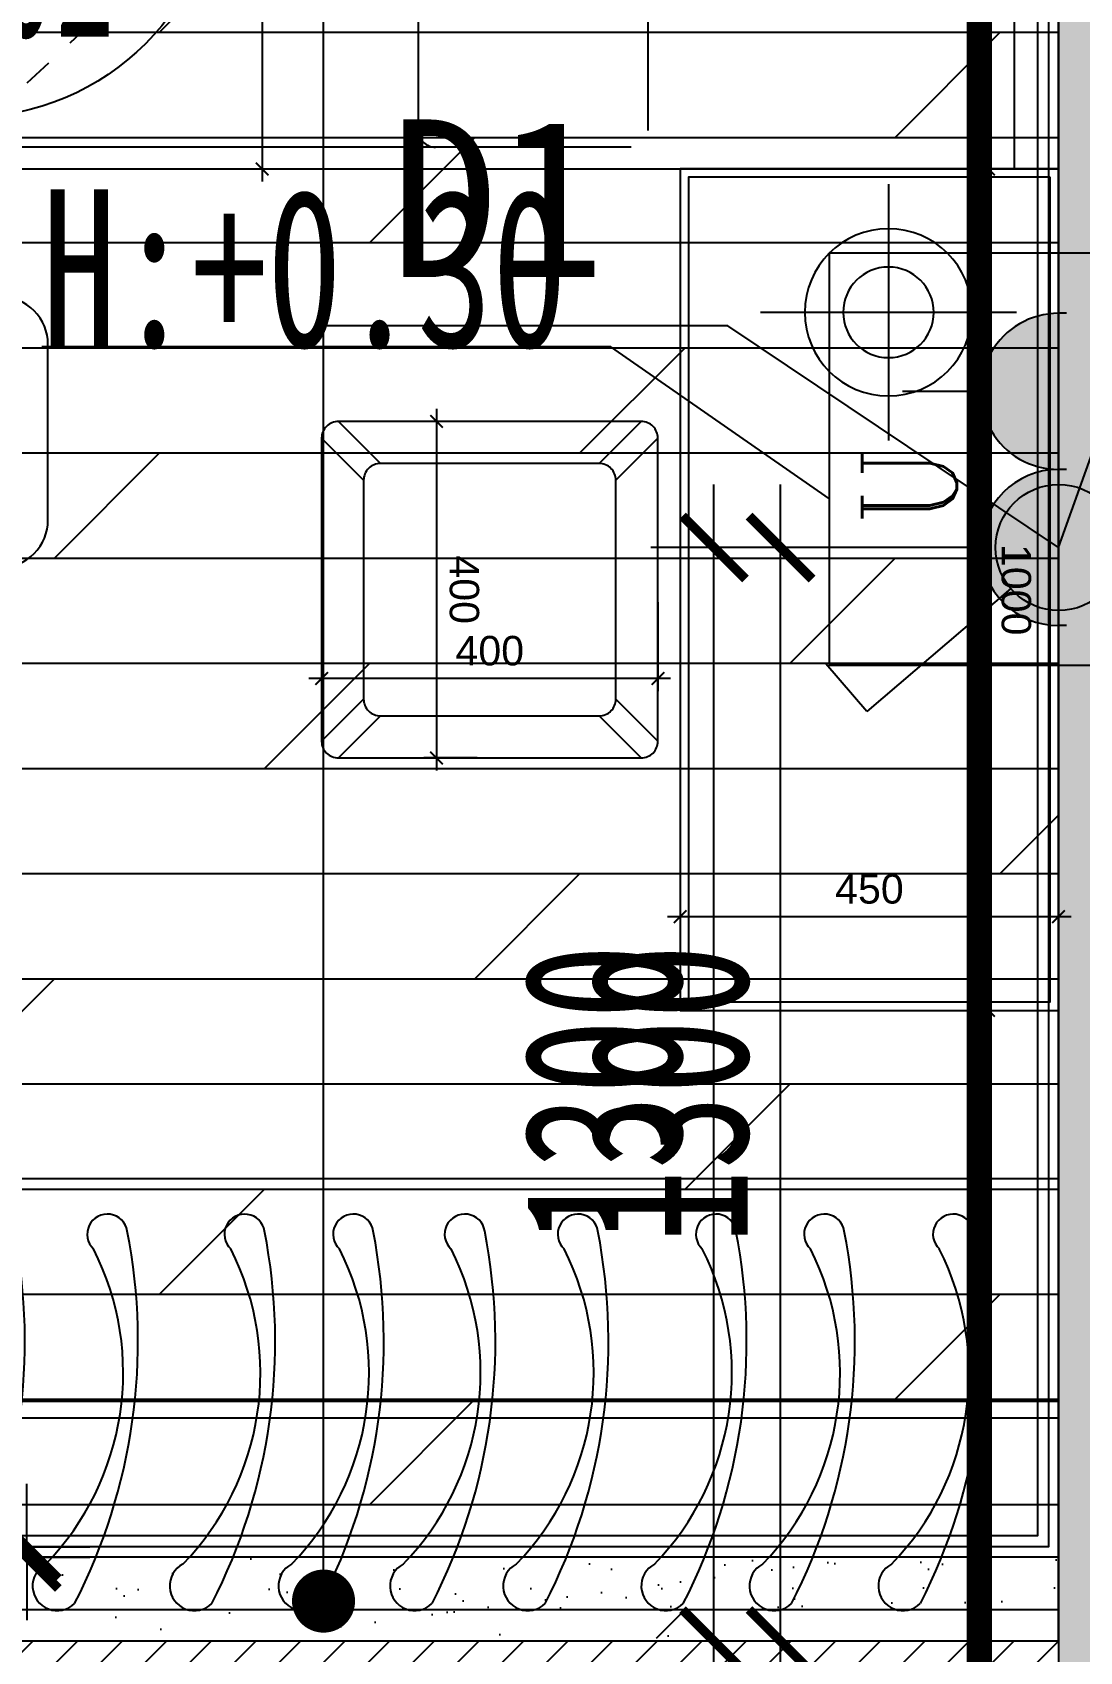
# Model space of a CAD drawing. Header units: millimetres. Extents: x -235126 to 312941, y -228449 to 114042.
# Drawn here: x -571 to 674, y -138249 to -136324 of the extents above; entities that cross this region are included whole.
import ezdxf
from ezdxf.enums import TextEntityAlignment as Align
from ezdxf.lldxf.tags import DXFTag

# ---------------------------------------------------------------- set-up
doc = ezdxf.new("R2010")
doc.units = ezdxf.units.MM
doc.header["$LTSCALE"] = 800
doc.linetypes.add('PHANTOM2', pattern=[1.25, 0.625, -0.125, 0.125, -0.125, 0.125, -0.125])
doc.layers.get('DEFPOINTS').update_dxf_attribs({"color": 250})
for name, color, linetype in [('_WALL', 6, 'Continuous'), ('AR-NEWWALL-新砌间墙', 4, 'Continuous'), ('DD-EL', 3, 'Continuous'), ('EQUIP-插座', 3, 'Continuous'), ('EQUIP-照明', 3, 'Continuous'), ('FC-BHTACH1-地坪铺砌', 8, 'Continuous'), ('FF-FURN1-活动家具', 1, 'Continuous'), ('FF-TIXT-平面标注', 7, 'Continuous'), ('RC-DIM1-造型尺寸', 7, 'Continuous'), ('RC-DIM2-灯具尺寸', 7, 'Continuous'), ('RC-FIXTURE-天花造型', 1, 'Continuous'), ('RC-天花标高', 7, 'Continuous'), ('t景森a-砼', 6, 'Continuous'), ('WALL', 4, 'Continuous')]:
    doc.layers.add(name, color=color, linetype=linetype)
doc.styles.add('_TCH_LABEL', font='COMPLEX', dxfattribs={"bigfont": 'GBCBIG'})
doc.styles.add('HZDX', font='isocp3.shx', dxfattribs={"width": 0.8, "bigfont": 'hzdx.shx'})
doc.styles.get("Standard").update_dxf_attribs({"font": 'arial.ttf'})
doc.styles.add('宋-ZY', font='')
doc.styles.add('宋-图框', font='', dxfattribs={"width": 0.7})
doc.styles.add('黑体', font='simhei.ttf', dxfattribs={"width": 0.8})
doc.styles.get('宋-ZY').set_extended_font_data('SimSun')
doc.styles.get('宋-图框').set_extended_font_data('SimSun')
tags = doc.linetypes.add('HIDDEN2', pattern=[0.1875, 0.125, -0.0625]).pattern_tags.tags
tags[6:7] = [DXFTag(74, 4), DXFTag(75, 0), DXFTag(340, '0'), DXFTag(46, 1.0), DXFTag(50, 0.0), DXFTag(44, 0.0), DXFTag(45, 0.0)]
tags[4:5] = [DXFTag(74, 4), DXFTag(75, 0), DXFTag(340, '0'), DXFTag(46, 1.0), DXFTag(50, 0.0), DXFTag(44, 0.0), DXFTag(45, 0.0)]
doc.dimstyles.new('1比75', dxfattribs={"dimscale": 75, "dimtxt": 2.5, "dimasz": 1, "dimexe": 1, "dimexo": 1.5, "dimgap": 0.5, "dimtad": 1, "dimdec": 0, "dimzin": 0, "dimdsep": 46, "dimtxsty": '宋-图框', "dimblk": 'ARCHTICK', "dimcen": 0.09, "dimdle": 1, "dimclrd": 8, "dimclre": 8, "dimclrt": 2, "dimadec": 0, "dimazin": 0, "dimtfac": 1, "dimtdec": 0, "dimtix": 1, "dimtmove": 2, "dimatfit": 3, "dimldrblk": 'DOT', "dimfxl": 1, "dimtolj": 1, "dimtzin": 0, "dimlwd": -1, "dimlwe": -1, "dimarcsym": 0})
doc.dimstyles.new('1：10', dxfattribs={"dimscale": 10, "dimtxt": 3.5, "dimasz": 1.5, "dimexe": 1.5, "dimexo": 1.5, "dimgap": 1.5, "dimtad": 1, "dimdec": 0, "dimzin": 0, "dimdsep": 46, "dimtxsty": 'Standard', "dimblk": 'ARCHTICK', "dimcen": 0, "dimdle": 1.5, "dimclrd": 8, "dimclre": 8, "dimclrt": 7, "dimadec": 0, "dimazin": 0, "dimtfac": 1, "dimtdec": 0, "dimtmove": 2, "dimatfit": 3, "dimldrblk": 'DOT', "dimfxl": 1, "dimtolj": 1, "dimtzin": 0, "dimarcsym": 0})

# ---------------------------------------------------------------- blocks, each defined once
blk = doc.blocks.new('_ArchTick')
at = {"color": 0, "linetype": 'ByBlock', "const_width": 0.15}
blk.add_lwpolyline([(-0.5, -0.5), (0.5, 0.5)], dxfattribs=at)
blk = doc.blocks.new('*D154')
at = {"layer": 'DEFPOINTS', "color": 8, "lineweight": -2, "ltscale": 0.05, "transparency": 16777216}
for p, q in [((34712.2, -1938.4), (34712.2, -1664.5)), ((35962.2, -1938.4), (35962.2, -1664.5)), ((34697.2, -1679.5), (35977.2, -1679.5))]:
    blk.add_line(p, q, dxfattribs=at)
at = {"layer": 'DEFPOINTS', "color": 0, "ltscale": 0.05, "transparency": 16777216}
for p in [(35962.2, -1679.5), (34712.2, -1953.4), (35962.2, -1953.4)]:
    blk.add_point(p, dxfattribs=at)
at = {"layer": 'DEFPOINTS', "color": 8, "lineweight": -2, "ltscale": 0.05, "transparency": 16777216, "xscale": 15, "yscale": 15, "zscale": 15, "rotation": 180}
blk.add_blockref('_ArchTick', (34712.2, -1679.5), dxfattribs=at)
at = {"layer": 'DEFPOINTS', "color": 8, "lineweight": -2, "ltscale": 0.05, "transparency": 16777216, "xscale": 15, "yscale": 15, "zscale": 15}
blk.add_blockref('_ArchTick', (35962.2, -1679.5), dxfattribs=at)
at = {"layer": 'DEFPOINTS', "color": 7, "ltscale": 0.05, "transparency": 16777216, "insert": (35337.2, -1646.6), "char_height": 35, "attachment_point": 5}
blk.add_mtext('\\A1;1250', dxfattribs=at)
blk = doc.blocks.new('_Dot')
at = {"color": 0, "linetype": 'ByBlock', "lineweight": -2}
blk.add_line((-0.5, 0), (-1, 0), dxfattribs=at)
at = {"color": 0, "linetype": 'ByBlock', "const_width": 0.5}
blk.add_lwpolyline([(-0.25, 0, 1), (0.25, 0, 1)], format="xyb", close=True, dxfattribs=at)
blk = doc.blocks.new('A$C5F6438A3')
at = {"color": 8, "ltscale": 500}
for p, q in [((1815, 285), (0, 284.9)), ((1815, 265), (0, 264.9))]:
    blk.add_line(p, q, dxfattribs=at)
blk.add_lwpolyline([(1815, 0), (0, 0), (0, 550), (1815, 550)], close=True)
for centre, major_axis, start_param, end_param in [((683.7, 483.7), (-22.4, 8.6), 3.663953, 7.466607), ((846.9, 483.7), (-22.3, 8.6), 3.664633, 7.467287), ((976.1, 483.7), (-22.4, 8.6), 3.663953, 7.466607), ((1108.8, 483.7), (-22.4, 8.6), 3.663965, 7.466619), ((1243.3, 483.7), (-22.4, 8.6), 3.663965, 7.466619), ((1407.6, 483.7), (-22.4, 8.6), 3.663965, 7.466619), ((1536.3, 483.7), (-22.4, 8.6), 3.663965, 7.466619), ((1689.6, 483.7), (-22.4, 8.6), 3.663965, 7.466619), ((-96.7, 356.4), (-637, 244.5), 3.033714, 3.701336), ((37.8, 356.4), (-637, 244.5), 3.033715, 3.701337), ((201, 356.4), (-637, 244.5), 3.033663, 3.701284), ((330.2, 356.4), (-637, 244.5), 3.033714, 3.701336), ((462.9, 356.4), (-637, 244.5), 3.033714, 3.701336), ((597.4, 356.4), (-637, 244.5), 3.033715, 3.701337), ((761.7, 356.4), (-637, 244.5), 3.033715, 3.701337), ((890.4, 356.4), (-637, 244.5), 3.033715, 3.701337), ((1043.6, 356.4), (-637, 244.5), 3.033715, 3.701337), ((242.1, 318.8), (-304.3, 116.8), 2.736958, 3.977407), ((376.6, 318.8), (-304.3, 116.8), 2.73696, 3.977409), ((539.8, 318.8), (-304.3, 116.8), 2.737013, 3.977463), ((669, 318.8), (-304.3, 116.8), 2.73696, 3.97741), ((801.7, 318.8), (-304.3, 116.8), 2.736961, 3.977411), ((936.2, 318.8), (-304.3, 116.8), 2.736961, 3.977411), ((1100.5, 318.8), (-304.3, 116.8), 2.736961, 3.977411), ((1229.2, 318.8), (-304.3, 116.8), 2.736961, 3.977411), ((1382.4, 318.8), (-304.3, 116.8), 2.736961, 3.977411), ((624.1, 65.6), (-27.4, 10.5), -0.718688, 2.714198), ((787.3, 65.6), (-27.5, 10.5), -0.720052, 2.712835), ((916.5, 65.6), (-27.4, 10.5), -0.718688, 2.714198), ((1049.2, 65.6), (-27.4, 10.5), -0.718688, 2.714198), ((1183.7, 65.6), (-27.4, 10.5), -0.718688, 2.714198), ((1348, 65.6), (-27.4, 10.5), -0.718688, 2.714198), ((1476.7, 65.6), (-27.4, 10.5), -0.718688, 2.714198), ((1629.9, 65.6), (-27.4, 10.5), -0.718688, 2.714198)]:
    blk.add_ellipse(centre, major_axis=major_axis, ratio=1, start_param=start_param, end_param=end_param, dxfattribs=at)
blk = doc.blocks.new('*D129')
at = {"layer": 'DEFPOINTS', "color": 8, "lineweight": -2, "ltscale": 0.05, "transparency": 16777216}
for p, q in [((41951.2, -25270.5), (42981.5, -25270.5)), ((41966.2, -25412.6), (41966.2, -25255.5)), ((42966.5, -25412.6), (42966.5, -25255.5))]:
    blk.add_line(p, q, dxfattribs=at)
at = {"layer": 'DEFPOINTS', "color": 0, "ltscale": 0.05, "transparency": 16777216}
for p in [(42966.5, -25270.5), (41966.2, -25427.6), (42966.5, -25427.6)]:
    blk.add_point(p, dxfattribs=at)
at = {"layer": 'DEFPOINTS', "color": 8, "lineweight": -2, "ltscale": 0.05, "transparency": 16777216, "xscale": 15, "yscale": 15, "zscale": 15, "rotation": 180}
blk.add_blockref('_ArchTick', (41966.2, -25270.5), dxfattribs=at)
at = {"layer": 'DEFPOINTS', "color": 8, "lineweight": -2, "ltscale": 0.05, "transparency": 16777216, "xscale": 15, "yscale": 15, "zscale": 15}
blk.add_blockref('_ArchTick', (42966.5, -25270.5), dxfattribs=at)
at = {"layer": 'DEFPOINTS', "color": 7, "ltscale": 0.05, "transparency": 16777216, "insert": (42466.4, -25237.6), "char_height": 35, "attachment_point": 5}
blk.add_mtext('\\A1;1000', dxfattribs=at)
blk = doc.blocks.new('*D130')
at = {"layer": 'DEFPOINTS', "color": 8, "lineweight": -2, "ltscale": 0.05, "transparency": 16777216}
for p, q in [((42855.1, -25172.1), (42855.1, -25652.1)), ((42772.5, -25187.1), (42870.1, -25187.1)), ((42772.5, -25637.1), (42870.1, -25637.1))]:
    blk.add_line(p, q, dxfattribs=at)
at = {"layer": 'DEFPOINTS', "color": 0, "ltscale": 0.05, "transparency": 16777216}
for p in [(42757.5, -25187.1), (42757.5, -25637.1), (42855.1, -25637.1)]:
    blk.add_point(p, dxfattribs=at)
at = {"layer": 'DEFPOINTS', "color": 8, "lineweight": -2, "ltscale": 0.05, "transparency": 16777216, "xscale": 15, "yscale": 15, "zscale": 15}
for p, rotation in [((42855.1, -25187.1), 90), ((42855.1, -25637.1), 270)]:
    blk.add_blockref('_ArchTick', p, dxfattribs=dict(at, rotation=rotation))
at = {"layer": 'DEFPOINTS', "color": 7, "ltscale": 0.05, "transparency": 16777216, "insert": (42822.3, -25412.1), "char_height": 35, "attachment_point": 5, "rotation": 90}
blk.add_mtext('\\A1;450', dxfattribs=at)
blk = doc.blocks.new('*D131')
at = {"layer": 'DEFPOINTS', "color": 8, "lineweight": -2, "ltscale": 0.05, "transparency": 16777216}
for p, q in [((42266.4, -25878.6), (42266.4, -25941.9)), ((42666.4, -25878.6), (42666.4, -25941.9)), ((42251.4, -25926.9), (42681.4, -25926.9))]:
    blk.add_line(p, q, dxfattribs=at)
at = {"layer": 'DEFPOINTS', "color": 0, "ltscale": 0.05, "transparency": 16777216}
for p in [(42266.4, -25863.6), (42666.4, -25863.6), (42666.4, -25926.9)]:
    blk.add_point(p, dxfattribs=at)
at = {"layer": 'DEFPOINTS', "color": 8, "lineweight": -2, "ltscale": 0.05, "transparency": 16777216, "xscale": 15, "yscale": 15, "zscale": 15, "rotation": 180}
blk.add_blockref('_ArchTick', (42266.4, -25926.9), dxfattribs=at)
at = {"layer": 'DEFPOINTS', "color": 8, "lineweight": -2, "ltscale": 0.05, "transparency": 16777216, "xscale": 15, "yscale": 15, "zscale": 15}
blk.add_blockref('_ArchTick', (42666.4, -25926.9), dxfattribs=at)
at = {"layer": 'DEFPOINTS', "color": 7, "ltscale": 0.05, "transparency": 16777216, "insert": (42466.4, -25894), "char_height": 35, "attachment_point": 5}
blk.add_mtext('\\A1;400', dxfattribs=at)
blk = doc.blocks.new('*D132')
at = {"layer": 'DEFPOINTS', "color": 8, "lineweight": -2, "ltscale": 0.05, "transparency": 16777216}
for p, q in [((42571.9, -25648.6), (42571.9, -26078.6)), ((42481.4, -25663.6), (42586.9, -25663.6)), ((42481.4, -26063.6), (42586.9, -26063.6))]:
    blk.add_line(p, q, dxfattribs=at)
at = {"layer": 'DEFPOINTS', "color": 0, "ltscale": 0.05, "transparency": 16777216}
for p in [(42466.4, -25663.6), (42466.4, -26063.6), (42571.9, -26063.6)]:
    blk.add_point(p, dxfattribs=at)
at = {"layer": 'DEFPOINTS', "color": 8, "lineweight": -2, "ltscale": 0.05, "transparency": 16777216, "xscale": 15, "yscale": 15, "zscale": 15}
for p, rotation in [((42571.9, -25663.6), 90), ((42571.9, -26063.6), 270)]:
    blk.add_blockref('_ArchTick', p, dxfattribs=dict(at, rotation=rotation))
at = {"layer": 'DEFPOINTS', "color": 7, "ltscale": 0.05, "transparency": 16777216, "insert": (42539.1, -25863.6), "char_height": 35, "attachment_point": 5, "rotation": 90}
blk.add_mtext('\\A1;400', dxfattribs=at)
blk = doc.blocks.new('*D406')
at = {"layer": 'DEFPOINTS', "color": 0, "transparency": 16777216}
for p in [(-759.2, -138336.6), (-759.2, -138486.6), (-475.7, -138486.6)]:
    blk.add_point(p, dxfattribs=at)
at = {"layer": 'FC-BHTACH1-地坪铺砌', "color": 8, "transparency": 16777216}
for p, q in [((-475.7, -138336.6), (-475.7, -138261.6)), ((-646.7, -138336.6), (-400.7, -138336.6)), ((-475.7, -138336.6), (-475.7, -138486.6)), ((-646.7, -138486.6), (-400.7, -138486.6)), ((-475.7, -138486.6), (-475.7, -138561.6))]:
    blk.add_line(p, q, dxfattribs=at)
at = {"layer": 'FC-BHTACH1-地坪铺砌', "color": 8, "transparency": 16777216, "xscale": 75, "yscale": 75, "zscale": 75}
for p, rotation in [((-475.7, -138336.6), 270), ((-475.7, -138486.6), 90)]:
    blk.add_blockref('_ArchTick', p, dxfattribs=dict(at, rotation=rotation))
at = {"layer": 'FC-BHTACH1-地坪铺砌', "color": 2, "transparency": 16777216, "insert": (-606.9, -138411.6), "char_height": 187.5, "attachment_point": 5, "rotation": 90, "style": '宋-图框'}
blk.add_mtext('\\A1;150', dxfattribs=at)
blk = doc.blocks.new('*D475')
at = {"layer": 'DEFPOINTS', "color": 0, "transparency": 16777216}
for p in [(-511.7, -138336.6), (-511.7, -138486.6), (-255.1, -138486.6)]:
    blk.add_point(p, dxfattribs=at)
at = {"layer": 'RC-DIM1-造型尺寸', "color": 8, "transparency": 16777216}
for p, q in [((-255.1, -138336.6), (-255.1, -138261.6)), ((-399.2, -138336.6), (-180.1, -138336.6)), ((-255.1, -138336.6), (-255.1, -138486.6)), ((-399.2, -138486.6), (-180.1, -138486.6)), ((-255.1, -138486.6), (-255.1, -138561.6))]:
    blk.add_line(p, q, dxfattribs=at)
at = {"layer": 'RC-DIM1-造型尺寸', "color": 8, "transparency": 16777216, "xscale": 75, "yscale": 75, "zscale": 75}
for p, rotation in [((-255.1, -138336.6), 270), ((-255.1, -138486.6), 90)]:
    blk.add_blockref('_ArchTick', p, dxfattribs=dict(at, rotation=rotation))
at = {"layer": 'RC-DIM1-造型尺寸', "color": 2, "transparency": 16777216, "insert": (-386.3, -138411.6), "char_height": 187.5, "attachment_point": 5, "rotation": 90, "style": '宋-图框'}
blk.add_mtext('\\A1;150', dxfattribs=at)
blk = doc.blocks.new('*D487')
at = {"layer": 'DEFPOINTS', "color": 0, "transparency": 16777216}
for p in [(-741.6, -138124.6), (-741.6, -138136.6), (-577.9, -138136.6)]:
    blk.add_point(p, dxfattribs=at)
at = {"layer": 'RC-DIM1-造型尺寸', "color": 8, "transparency": 16777216}
for p, q in [((-577.9, -138124.6), (-577.9, -138049.6)), ((-629.1, -138124.6), (-502.9, -138124.6)), ((-577.9, -138124.6), (-577.9, -138136.6)), ((-629.1, -138136.6), (-502.9, -138136.6)), ((-577.9, -138136.6), (-577.9, -138211.6))]:
    blk.add_line(p, q, dxfattribs=at)
at = {"layer": 'RC-DIM1-造型尺寸', "color": 8, "transparency": 16777216, "xscale": 75, "yscale": 75, "zscale": 75}
for p, rotation in [((-577.9, -138124.6), 270), ((-577.9, -138136.6), 90)]:
    blk.add_blockref('_ArchTick', p, dxfattribs=dict(at, rotation=rotation))
at = {"layer": 'RC-DIM1-造型尺寸', "color": 2, "transparency": 16777216, "insert": (-709.1, -138130.6), "char_height": 187.5, "attachment_point": 5, "rotation": 90, "style": '宋-图框'}
blk.add_mtext('\\A1;12', dxfattribs=at)
blk = doc.blocks.new('*D513')
at = {"layer": 'DEFPOINTS', "color": 0, "transparency": 16777216}
for p in [(318.5, -136936.6), (649.2, -136936.6), (649.2, -138236.6)]:
    blk.add_point(p, dxfattribs=at)
at = {"layer": 'EQUIP-插座', "color": 8, "transparency": 16777216}
for p, q in [((318.5, -138311.6), (318.5, -136861.6)), ((536.7, -136936.6), (243.5, -136936.6)), ((536.7, -138236.6), (243.5, -138236.6))]:
    blk.add_line(p, q, dxfattribs=at)
at = {"layer": 'EQUIP-插座', "color": 8, "transparency": 16777216, "xscale": 75, "yscale": 75, "zscale": 75}
for p, rotation in [((318.5, -136936.6), 90), ((318.5, -138236.6), 270)]:
    blk.add_blockref('_ArchTick', p, dxfattribs=dict(at, rotation=rotation))
at = {"layer": 'EQUIP-插座', "color": 2, "transparency": 16777216, "insert": (187.2, -137586.6), "char_height": 187.5, "attachment_point": 5, "rotation": 90, "style": '宋-图框'}
blk.add_mtext('\\A1;1300', dxfattribs=at)
blk = doc.blocks.new('A$C25E0570B')
at = {"layer": 'DD-EL'}
blk.add_hatch(color=251, dxfattribs=at).paths.add_polyline_path([(0, 3.3, 1), (3.3, 3.3)])
for p, q in [((0, 3.465), (0, 3.3)), ((3.3, 3.465), (3.3, 3.3)), ((0, 3.3), (3.3, 3.3)), ((3.3, 1.65), (0, 1.65)), ((1.65, 1.65), (1.65, 0))]:
    blk.add_line(p, q)
blk.add_arc((1.65, 3.3), 1.65, 180, 0)
blk = doc.blocks.new('A$C55397A8D')
h = blk.add_hatch(color=251)
edge = h.paths.add_edge_path()
edge.add_ellipse((3.381, 4.531), major_axis=(0, 1.65), ratio=1, start_angle=90.0022, end_angle=270.0022)
edge.add_line((5.031, 4.531), (1.731, 4.531))
for p, q in [((1.731, 4.696), (1.731, 4.531)), ((1.731, 4.531), (5.031, 4.531)), ((5.031, 4.696), (5.031, 4.531)), ((5.031, 2.881), (1.731, 2.881)), ((3.381, 2.881), (3.381, 1.231))]:
    blk.add_line(p, q)
blk.add_ellipse((3.381, 4.531), major_axis=(0, 1.65), ratio=1, start_param=1.570835, end_param=4.712428)
at = {"style": '_TCH_LABEL', "flags": 8}
blk.add_attdef('$TEXT$', text='', height=2, dxfattribs=at).set_placement((5.381, 1.381), align=Align.MIDDLE_CENTER)
blk = doc.blocks.new('*D540')
at = {"layer": 'DEFPOINTS', "color": 0, "transparency": 16777216}
for p in [(239.3, -136936.6), (649.2, -136936.6), (649.2, -138236.6)]:
    blk.add_point(p, dxfattribs=at)
at = {"layer": 'EQUIP-照明', "color": 8, "transparency": 16777216}
for p, q in [((239.3, -138311.6), (239.3, -136861.6)), ((536.7, -136936.6), (164.3, -136936.6)), ((536.7, -138236.6), (164.3, -138236.6))]:
    blk.add_line(p, q, dxfattribs=at)
at = {"layer": 'EQUIP-照明', "color": 8, "transparency": 16777216, "xscale": 75, "yscale": 75, "zscale": 75}
for p, rotation in [((239.3, -136936.6), 90), ((239.3, -138236.6), 270)]:
    blk.add_blockref('_ArchTick', p, dxfattribs=dict(at, rotation=rotation))
at = {"layer": 'EQUIP-照明', "color": 2, "transparency": 16777216, "insert": (108.1, -137586.6), "char_height": 187.5, "attachment_point": 5, "rotation": 90, "style": '宋-图框'}
blk.add_mtext('\\A1;1300', dxfattribs=at)
blk = doc.blocks.new('*U538')
h = blk.add_hatch(color=256)
edge = h.paths.add_edge_path()
edge.add_arc((0, 1), 1, 0, 360)
for p, q in [((-3.464, 3), (-2.964, 3.866)), ((-0.866, 1.5), (-3.464, 3)), ((0.866, 0.5), (3.464, -1)), ((3.464, -1), (2.964, -1.866))]:
    blk.add_line(p, q)
blk.add_circle((0, 1), 1)
blk.add_circle((0, 1), 1)
blk = doc.blocks.new('A$C64543D7B')
at = {"color": 2}
blk.add_line((0.063, 4), (8.063, 4), dxfattribs=at)
blk.add_circle((4.063, 4), 4, dxfattribs=at)
at = {"color": 6, "style": '黑体'}
blk.add_attdef('方向', text='', height=2.743, dxfattribs=at).set_placement((4.002, 5.768), align=Align.MIDDLE_CENTER)
at = {"color": 6, "style": 'HZDX', "width": 0.5}
blk.add_attdef('图号', text='', height=2.469, dxfattribs=at).set_placement((4.002, 2.262), align=Align.MIDDLE_CENTER)
blk = doc.blocks.new('fdhsdgfdshdfhsdfj')
at = {"color": 8}
for p, q in [((35962.2, -784.7), (34712.2, -784.7)), ((35158.7, -1220.8), (35916.4, -1220.8)), ((35936.4, -1240.8), (35936.4, -2750.1)), ((35916.4, -1493.4), (35096.9, -1493.4))]:
    blk.add_line(p, q, dxfattribs=at)
blk.add_lwpolyline([(35962.2, -2782.3), (35962.2, -732.3), (34712.2, -732.3), (34712.2, -2782.3)], close=True)
blk.add_lwpolyline([(35774.9, -853.6, -0.263368), (35802.9, -834.8, -0.494818), (35793.7, -816.1, -0.049225)], format="xyb", dxfattribs=at)
blk.add_arc((35916.4, -1473.4), 20, 270, 0, dxfattribs=at)
at = {"layer": 'DEFPOINTS', "ltscale": 0.05}
dim = blk.add_linear_dim(base=(35962.2, -1679.5), p1=(34712.2, -1953.4), p2=(35962.2, -1953.4), dimstyle='1：10', dxfattribs=at)
dim.commit()
dim.dimension.update_dxf_attribs({"geometry": '*D154', "text_midpoint": (35337.2, -1646.6)})
blk = doc.blocks.new('dfhdsfhsdfhdjdfh')
at = {"color": 8, "ltscale": 0.05}
for p, q in [((42136.7, -25237.2), (42136.7, -25541.8)), ((41984.5, -25389.5), (42289, -25389.5)), ((42336.4, -25713.6), (42286.4, -25663.6)), ((42596.4, -25713.6), (42646.4, -25663.6)), ((42316.4, -25733.6), (42266.4, -25683.6)), ((42616.4, -25733.6), (42666.4, -25683.6)), ((42316.4, -25993.6), (42266.4, -26043.6)), ((42616.4, -25993.6), (42666.4, -26043.6)), ((42336.4, -26013.6), (42286.4, -26063.6)), ((42596.4, -26013.6), (42646.4, -26063.6))]:
    blk.add_line(p, q, dxfattribs=at)
at = {"ltscale": 0.05}
blk.add_lwpolyline([(41966.2, -25187.1), (41966.2, -25637.1), (42966.5, -25637.1), (42966.5, -25187.1)], close=True, dxfattribs=at)
at = {"color": 8, "ltscale": 0.05}
blk.add_lwpolyline([(41976.2, -25197.1), (41976.2, -25627.1), (42956.5, -25627.1), (42956.5, -25197.1)], close=True, dxfattribs=at)
at = {"ltscale": 0.05}
for points in [[(42286.4, -26063.6), (42646.4, -26063.6, 0.414214), (42666.4, -26043.6), (42666.4, -25683.6, 0.414214), (42646.4, -25663.6), (42286.4, -25663.6, 0.414214), (42266.4, -25683.6), (42266.4, -26043.6, 0.414214)], [(42336.4, -26013.6), (42596.4, -26013.6, 0.414214), (42616.4, -25993.6), (42616.4, -25733.6, 0.414214), (42596.4, -25713.6), (42336.4, -25713.6, 0.414214), (42316.4, -25733.6), (42316.4, -25993.6, 0.414214)]]:
    blk.add_lwpolyline(points, format="xyb", close=True, dxfattribs=at)
at = {"color": 8, "ltscale": 0.05, "extrusion": (0, 0, -1)}
for major_axis in [(-70.3, 70.3), (-38.1, 38.1)]:
    blk.add_ellipse((42136.7, -25389.5), major_axis=major_axis, ratio=1, start_param=0.785398, end_param=7.068583, dxfattribs=at)
at = {"layer": 'DEFPOINTS', "ltscale": 0.05}
for base, p1, p2, picture, middle in [((42855.1, -25637.1), (42757.5, -25187.1), (42757.5, -25637.1), '*D130', (42822.3, -25412.1)), ((42571.9, -26063.6), (42466.4, -25663.6), (42466.4, -26063.6), '*D132', (42539.1, -25863.6))]:
    dim = blk.add_linear_dim(base=base, p1=p1, p2=p2, angle=90, dimstyle='1：10', dxfattribs=at)
    dim.commit()
    dim.dimension.update_dxf_attribs({"geometry": picture, "text_midpoint": middle})
for base, p1, p2, picture, middle in [((42966.5, -25270.5), (41966.2, -25427.6), (42966.5, -25427.6), '*D129', (42466.4, -25237.6)), ((42666.4, -25926.9), (42266.4, -25863.6), (42666.4, -25863.6), '*D131', (42466.4, -25894))]:
    dim = blk.add_linear_dim(base=base, p1=p1, p2=p2, dimstyle='1：10', dxfattribs=at)
    dim.commit()
    dim.dimension.update_dxf_attribs({"geometry": picture, "text_midpoint": middle})

msp = doc.modelspace()

# ---------------------------------------------------------------- hatches: boundary and pattern name
at = {"layer": 'AR-NEWWALL-新砌间墙'}
h = msp.add_hatch(dxfattribs=at)
h.set_pattern_fill('ANSI31', color=8, scale=300, style=0)
h.set_pattern_definition([(45, (33018.542, -181704.29), (-26.516504, 26.516504), [])])
h.paths.add_polyline_path([(649.2, -138236.6), (-1450.8, -138236.6), (-1450.8, -138336.6), (649.2, -138336.6)])
at = {"layer": 'FC-BHTACH1-地坪铺砌'}
h = msp.add_hatch(dxfattribs=at)
h.set_pattern_fill('DOLMIT', color=75, scale=500, style=0)
h.set_pattern_definition([(0, (42329.72, -183574.29), (0, 125), []), (45, (42329.72, -183574.3), (-250, 250), [176.7767, -353.5538])])
h.paths.add_polyline_path([(649.2, -135236.6), (-2450.8, -135236.6), (-2450.8, -137136.6), (-2450.8, -138236.6), (-2385.8, -138236.6), (-2385.8, -138221.6), (-2335.8, -138221.6), (-2335.8, -138236.6), (-1470.8, -138236.6), (-1465.8, -138234.9), (-1465.8, -138221.6), (-1415.8, -138221.6), (649.2, -138236.6)])
at = {"layer": 'RC-FIXTURE-天花造型'}
h = msp.add_hatch(dxfattribs=at)
h.set_pattern_fill('AR-SAND', color=75, scale=50, style=0)
h.set_pattern_definition([(37.5, (649.2, -138236.554), (-3.1497, 96.3412), [0, -76, 0, -85, 0, -81.25]), (7.5, (649.2, -138236.55), (88.489, 141.1073), [0, -41, 0, -68.5, 0, -26.25]), (327.5, (587.7, -138236.554), (155.707, 0.283), [0, -25, 0, -90, 0, -117.5]), (317.5, (587.7, -138236.55), (150.3063, 43.884), [0, -12.5, 0, -59, 0, -67.5])])
h.paths.add_polyline_path([(649.2, -138136.6), (-2450.8, -138136.6), (-2450.8, -138236.6), (-2385.8, -138236.6), (-2385.8, -138221.6), (-2335.8, -138221.6), (-2335.8, -138236.6), (-1470.8, -138236.6), (-1465.8, -138234.9), (-1465.8, -138221.6), (-1415.8, -138221.6), (649.2, -138236.6)])
at = {"layer": 't景森a-砼'}
h = msp.add_hatch(color=8, dxfattribs=at)
h.dxf.hatch_style = 1
h.paths.add_polyline_path([(949.2, -135036.6), (649.2, -135036.6), (649.2, -138336.6), (849.2, -138336.6), (849.2, -135836.6), (949.2, -135836.6)])

# ---------------------------------------------------------------- linework, layer by layer
at = {"layer": '_WALL', "linetype": 'ByBlock'}
msp.add_lwpolyline([(949.2, -135036.6), (649.2, -135036.6), (649.2, -138336.6), (849.2, -138336.6), (849.2, -135836.6), (949.2, -135836.6), (949.2, -135036.6)], dxfattribs=at)
at = {"layer": 'EQUIP-插座', "color": 7}
msp.add_lwpolyline([(376.8, -136586.4), (774.3, -136586.4), (774.3, -137076.7), (376.8, -137076.7)], close=True, dxfattribs=at)
msp.add_lwpolyline([(376.8, -136878.6), (116.8, -136698.2), (-560.2, -136698.2)], dxfattribs=at)
at = {"layer": 'EQUIP-照明', "color": 7}
msp.add_lwpolyline([(649.2, -136936.6), (1428.7, -134757.7), (4725, -134749.3)], dxfattribs=at)
at = {"layer": 'EQUIP-照明'}
msp.add_lwpolyline([(649.2, -136936.6), (256, -136673), (-225, -136673)], dxfattribs=at)
at = {"layer": 'FC-BHTACH1-地坪铺砌', "color": 3, "linetype": 'HIDDEN2', "ltscale": 2, "const_width": 30}
msp.add_lwpolyline([(554.8, -136036.6), (3367.6, -136036.6), (3367.6, -138414.7), (554.8, -138414.7)], close=True, dxfattribs=at)
at = {"layer": 'FF-TIXT-平面标注'}
msp.add_lwpolyline([(-608.9, -136638.7), (-1220.3, -136638.7, 0.414214), (-1276.5, -136695), (-1276.5, -136903.9, 0.414214), (-1220.3, -136960.2), (-608.9, -136960.2, 0.414214), (-552.7, -136903.9), (-552.7, -136695, 0.414214)], format="xyb", close=True, dxfattribs=at)
at = {"layer": 'RC-DIM2-灯具尺寸', "color": 75, "linetype": 'PHANTOM2', "ltscale": 0.35}
msp.add_line((624.2, -135261.6), (-2425.8, -138111.6), dxfattribs=at)
at = {"layer": 'RC-FIXTURE-天花造型'}
msp.add_line((649.2, -138136.6), (-2450.8, -138136.6), dxfattribs=at)
at = {"layer": 'RC-FIXTURE-天花造型', "color": 7}
msp.add_lwpolyline([(-2438.8, -135248.6), (637.2, -135248.6), (637.2, -138124.6), (-2438.8, -138124.6)], close=True, dxfattribs=at)
at = {"layer": 'RC-FIXTURE-天花造型'}
msp.add_lwpolyline([(-2425.8, -135261.6), (624.2, -135261.6), (624.2, -138111.6), (-2425.8, -138111.6)], close=True, dxfattribs=at)
at = {"layer": 'WALL'}
for q in [(649.2, -136236.6), (-1450.8, -138236.6)]:
    msp.add_line((649.2, -138236.6), q, dxfattribs=at)

# ---------------------------------------------------------------- block references
at = {"layer": 'DD-EL'}
ref = msp.add_blockref('A$C55397A8D', (394.3, -136560.8), dxfattribs=dict(at, xscale=56.25, yscale=56.25, zscale=56.25, rotation=270.0000000000344))
ref.add_attrib('$TEXT$', 'U', dxfattribs={"height": 112.5, "rotation": 90, "style": '_TCH_LABEL', "width": 0.8, "flags": 8}).set_placement((472, -136863.4), align=Align.MIDDLE_CENTER)
at = {"layer": 'DD-EL', "xscale": 56.25, "yscale": 56.25, "zscale": 56.25, "rotation": 270}
msp.add_blockref('A$C25E0570B', (463.6, -136843.7), dxfattribs=at)
at = {"layer": 'EQUIP-照明', "xscale": 75.00000009740391, "yscale": 75.00000009740391, "zscale": 75.00000009740391, "rotation": 250.5624106866875}
msp.add_blockref('*U538', (578.5, -136911.6), dxfattribs=at)
at = {"layer": 'FF-FURN1-活动家具', "color": 8, "rotation": 270}
msp.add_blockref('fdhsdgfdshdfhsdfj', (1381.5, -100524.4), dxfattribs=at)
at = {"layer": 'FF-FURN1-活动家具', "rotation": 270}
msp.add_blockref('dfhdsfhsdfhdjdfh', (25836.3, -94520.3), dxfattribs=at)
at = {"layer": 'FF-FURN1-活动家具'}
msp.add_blockref('A$C5F6438A3', (-1165.8, -138236.6), dxfattribs=at)
at = {"layer": 'RC-天花标高'}
ref = msp.add_blockref('A$C64543D7B', (-953.7, -136425.5), dxfattribs=dict(at, xscale=75, yscale=75, zscale=75))
ref.add_attrib('方向', '2', dxfattribs={"layer": '0', "color": 7, "height": 225, "style": '黑体'}).set_placement((-649, -135975.5), align=Align.MIDDLE_CENTER)
ref.add_attrib('图号', 'TD-02', dxfattribs={"layer": '0', "color": 7, "height": 187.5, "style": '宋-ZY', "width": 0.55}).set_placement((-649, -136235.6), align=Align.MIDDLE_CENTER)

# ---------------------------------------------------------------- texts
at = {"layer": 'EQUIP-插座', "color": 7, "style": '宋-图框', "width": 0.7}
msp.add_text('H:+0.30', height=187.5, dxfattribs=at).set_placement((-560.2, -136698.2))
at = {"layer": 'EQUIP-照明', "insert": (-145.9, -136521.4), "char_height": 187.5, "attachment_point": 4, "line_spacing_factor": 0.84, "style": '宋-ZY'}
msp.add_mtext('D1', dxfattribs=at)

# ---------------------------------------------------------------- dimensions: what is measured, and where the dimension line sits
at = {"layer": 'EQUIP-插座', "color": 1}
dim = msp.add_linear_dim(base=(318.5, -136936.6), p1=(649.2, -138236.6), p2=(649.2, -136936.6), angle=90, dimstyle='1比75', override={"dimfxl": 100}, dxfattribs=at)
dim.commit()
dim.dimension.update_dxf_attribs({"geometry": '*D513', "text_midpoint": (187.2, -137586.6)})
at = {"layer": 'EQUIP-照明', "color": 1}
dim = msp.add_linear_dim(base=(239.3, -136936.6), p1=(649.2, -138236.6), p2=(649.2, -136936.6), angle=90, dimstyle='1比75', override={"dimfxl": 100}, dxfattribs=at)
dim.commit()
dim.dimension.update_dxf_attribs({"geometry": '*D540', "text_midpoint": (108.1, -137586.6)})
at = {"layer": 'FC-BHTACH1-地坪铺砌', "color": 8}
dim = msp.add_linear_dim(base=(-475.7, -138486.6), p1=(-759.2, -138336.6), p2=(-759.2, -138486.6), angle=90, dimstyle='1比75', override={"dimfxl": 100}, dxfattribs=at)
dim.commit()
dim.dimension.update_dxf_attribs({"geometry": '*D406', "text_midpoint": (-606.9, -138411.6)})
at = {"layer": 'RC-DIM1-造型尺寸', "color": 1}
for base, p1, p2, picture, middle in [((-577.9, -138136.6), (-741.6, -138124.6), (-741.6, -138136.6), '*D487', (-709.1, -138130.6)), ((-255.1, -138486.6), (-511.7, -138336.6), (-511.7, -138486.6), '*D475', (-386.3, -138411.6))]:
    dim = msp.add_linear_dim(base=base, p1=p1, p2=p2, angle=90, dimstyle='1比75', override={"dimfxl": 100}, dxfattribs=at)
    dim.commit()
    dim.dimension.update_dxf_attribs({"geometry": picture, "text_midpoint": middle})

# ---------------------------------------------------------------- leaders
at = {"layer": 'AR-NEWWALL-新砌间墙'}
msp.add_leader([(-3581, -136866), (-2795.6, -133547.8), (1989.5, -133547.8)], dimstyle='1比75', override={"dimtad": 0}, dxfattribs=at)
at = {"layer": 'RC-天花标高'}
msp.add_leader([(-225, -138189), (-225, -133510.5), (194.5, -133510.5)], dimstyle='1比75', override={"dimtad": 0}, dxfattribs=at)

doc.saveas('drawing.dxf')
